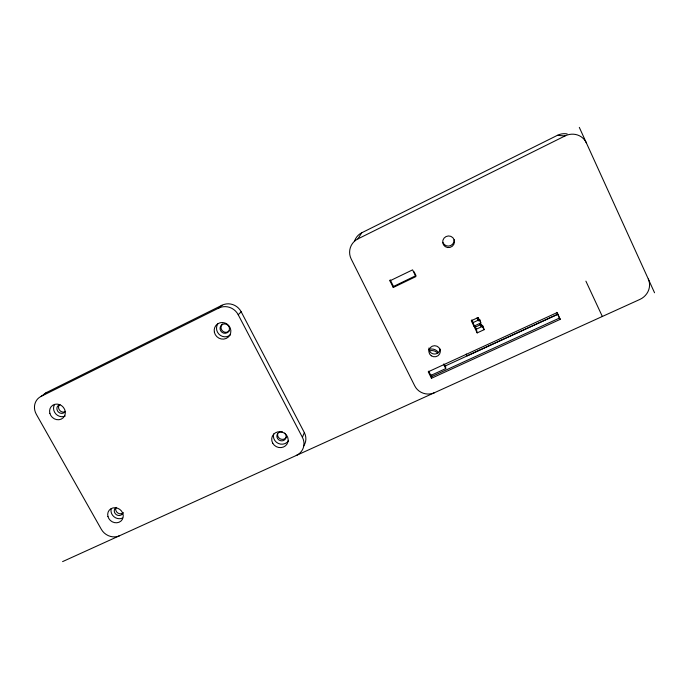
<?xml version="1.0" encoding="UTF-8"?>
<svg xmlns="http://www.w3.org/2000/svg" width="689" height="689" viewBox="0 0 689 689"><rect width="100%" height="100%" fill="white"/><g stroke="black" fill="none" stroke-linecap="round" stroke-linejoin="round"><path stroke-width="1.03" d="M393.264 287.485L393.488 286.46L390.198 279.829L389.948 280.819L393.264 287.485L415.889 276.582L412.582 269.864L389.948 280.819M296.304 455.472A14.297 13.513 24.8 0 0 302.411 437.334L304.34 432.58L241.184 311.79A14.4 13.823 43.9 0 0 222.013 305.236L46.826 392.368A13.875 12.652 44.6 0 0 44.087 394.254M434.535 392.687A14.865 14.297 3.4 0 1 414.761 385.909L351.192 259.004A15.063 15.003 21.2 0 1 357.91 238.894L361.734 232.787L557.392 135.345A15.597 14.805 -42.4 0 1 567.176 133.924M222.642 324.011L221.901 324.777A4.789 4.582 42.8 0 0 222.986 331.34A4.789 4.582 42.8 0 0 229.532 330.548M119.473 535.775A13.728 12.419 34.8 0 1 101.352 529.359L36.336 414.313A14.081 12.824 44.5 0 1 41.039 396.408L218.74 308.069A14.624 14.03 43.7 0 1 238.213 314.735L241.184 311.79M218.74 308.069L222.013 305.236M41.039 396.408L46.826 392.368M123.021 512.935L122.521 513.279A4.522 4.108 35.1 0 1 115.916 510.601L115.683 509.498A4.522 4.108 35.1 0 1 116.105 507.38M357.91 238.894L565.014 135.94A16.545 15.675 -41.8 0 1 586.408 142.976M393.488 286.46L415.975 275.617L414.098 271.802M480.112 320.307L480.81 322.952L473.911 326.155L473.119 322.573L479.889 319.42M474.557 327.482L481.447 324.278L484.083 329.695L477.184 332.89L474.557 327.482L473.954 324.777M477.184 332.89L476.332 329.187L483.101 326.052L484.083 329.695M557.728 314.236L467.133 355.825L466.264 354.051M557.952 314.236L445.542 365.833L445.731 368.606L431.641 375.066A8.035 7.751 2.5 0 1 430.659 375.445M431.46 378.27L431.452 376.685L559.425 318.068L560.269 319.308L431.46 378.27L428.248 371.793L557.1 312.591L560.269 319.308M62.596 561.613L639.857 299.431A16.114 15.08 -24.6 0 0 648.297 279.019M557.392 135.345L565.014 135.94M284.609 433.088L285.41 434.01A4.711 4.461 26.1 0 1 283.015 440.667L281.818 440.848A4.711 4.461 26.1 0 1 276.875 435.836A4.711 4.461 26.1 0 1 282.447 431.96M238.213 314.735L302.411 437.334M428.704 371.173L431.452 376.685M444.276 364.231L445.619 366.936M443.483 364.068L445.731 368.606M476.926 318.06L478.321 320.928M479.716 323.804L481.111 326.681M471.819 319.911L473.119 322.573M475.04 326.534L476.332 329.187M473.911 326.155L471.276 320.738L478.175 317.526L480.81 322.952M477.839 317.655L479.243 320.549M481.111 324.407L482.515 327.292M556.721 312.341L559.425 318.068M585.908 281.155L602.341 316.475M579.311 127.387L654.55 292.765M431.641 375.066L431.658 377.15M354.585 241.012A14.254 14.219 15.5 0 1 361.734 232.787M304.34 432.58A14.081 13.332 24.8 0 1 303.66 446.007M429.204 349.375A8.001 7.734 0.8 0 1 438.411 352.51M429.204 350.925A8.053 7.786 1 0 1 437.842 353.268M286.366 437.076A4.694 4.435 26.1 0 1 283.687 439.22L282.499 439.393A4.694 4.435 26.1 0 1 277.658 433.837M64.335 411.988A4.625 4.22 44 0 1 60.003 410.678L59.254 409.731A4.625 4.22 44 0 1 59.685 404.434M65.283 411.333A4.642 4.237 44 0 1 58.332 411.97L57.583 411.023A4.642 4.237 44 0 1 59.952 404.624M116.2 507.543A4.539 4.125 35.1 0 0 114.288 511.204L114.52 512.315A4.539 4.125 35.1 0 0 121.152 515.002L122.013 514.347A4.539 4.125 35.1 0 0 123.012 512.452M122.487 518.068A7.949 7.217 35.1 0 1 113.952 516.716A7.949 7.217 35.1 0 1 111.248 508.654M65.257 415.984A8.13 7.424 44 0 1 55.852 413.96A8.13 7.424 44 0 1 54.543 404.521M288.562 440.633A8.251 7.803 26.1 0 1 278.347 443.449A8.251 7.803 26.1 0 1 273.662 433.906M230.333 334.906A8.414 8.061 42.7 0 1 217.793 323.908M440.193 349.09A5.676 5.495 -0.6 0 1 433.992 354.017A5.676 5.495 -0.6 0 1 428.902 348.023M454.154 239.781A5.856 5.736 -29.1 0 1 442.863 242.399M221.763 324.855L220.928 325.716A4.806 4.608 42.7 0 0 223.692 333.14A4.806 4.608 42.7 0 0 229.411 328.05L229.058 326.862A4.806 4.608 42.7 0 0 221.763 324.855M431.262 355.774A5.745 5.555 -0.3 0 0 440.323 351.812A5.745 5.555 -0.3 0 0 432.244 346.205A5.745 5.555 -0.3 0 0 431.262 355.774M447.531 247.54A5.925 5.813 -28.6 0 0 454.137 239.72A5.925 5.813 -28.6 0 0 444.078 238.084A5.925 5.813 -28.6 0 0 447.531 247.54M214.382 332.262A8.509 8.139 42.6 0 0 228.162 337.197A8.509 8.139 42.6 0 0 225.045 323.012A8.509 8.139 42.6 0 0 214.382 332.262M272.766 443.277A8.337 7.88 26.2 0 0 287.046 444.026A8.337 7.88 26.2 0 0 280.027 431.71A8.337 7.88 26.2 0 0 272.766 443.277M107.932 516.474A8.027 7.278 35.1 0 0 120.937 521.091A8.027 7.278 35.1 0 0 117.552 508.206A8.027 7.278 35.1 0 0 107.932 516.474M49.858 413.297A8.216 7.493 43.9 0 0 63.052 417.93A8.216 7.493 43.9 0 0 59.452 404.555A8.216 7.493 43.9 0 0 49.858 413.297"/></g></svg>
